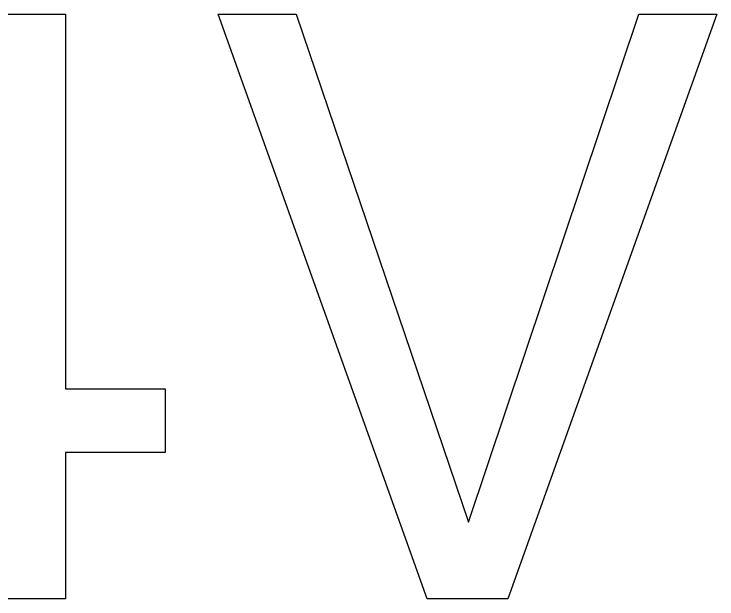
# Model space of a CAD drawing. Extents: x 10 to 622, y -523 to 292.
# Drawn here: x 289.6091 to 290.0224, y 117.1577 to 117.5019 of the extents above; entities that cross this region are included whole.
import ezdxf

# ---------------------------------------------------------------- set-up
doc = ezdxf.new("R2010")
doc.units = 0
doc.header["$LTSCALE"] = 5
doc.header["$MEASUREMENT"] = 0
doc.layers.get('0').update_dxf_attribs({"linetype": 'CONTINUOUS'})

msp = doc.modelspace()

# ---------------------------------------------------------------- linework, layer by layer
at = {"color": 7, "linetype": 'Continuous'}
for p, q in [((289.59032, 117.50193), (289.63928, 117.50193)), ((289.63928, 117.50193), (289.63928, 117.28139)), ((289.85203, 117.15771), (289.72908, 117.50193)), ((289.72908, 117.50193), (289.77496, 117.50193)), ((289.77496, 117.50193), (289.8764, 117.20284)), ((289.8764, 117.20284), (289.97652, 117.50193)), ((290.02241, 117.50193), (289.89945, 117.15771)), ((289.97652, 117.50193), (290.02241, 117.50193)), ((289.63928, 117.28139), (289.6979, 117.28139)), ((289.6979, 117.28139), (289.6979, 117.24383)), ((289.63928, 117.24383), (289.63928, 117.15771)), ((289.6979, 117.24383), (289.63928, 117.24383)), ((289.63928, 117.15771), (289.59778, 117.15771)), ((289.89945, 117.15771), (289.85203, 117.15771))]:
    msp.add_line(p, q, dxfattribs=at)

doc.saveas('drawing.dxf')
